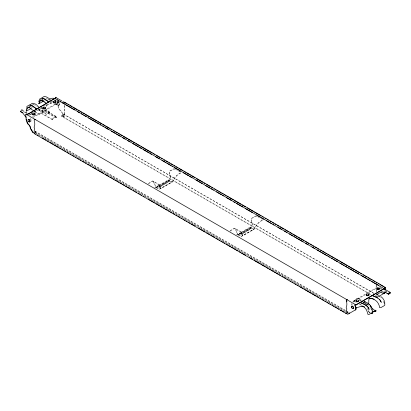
<?xml version="1.0" encoding="UTF-8"?>
<svg xmlns="http://www.w3.org/2000/svg" width="411" height="411" viewBox="0 0 411 411"><rect width="100%" height="100%" fill="white"/><g stroke="black" fill="none" stroke-linecap="round" stroke-linejoin="round"><path stroke-width="0.31" stroke-dasharray="2.06 1.54" d="M31.046 121.286L30.938 118.296M351.482 305.188L351.703 303.421M351.98 305.337L352.109 303.724M380.452 289.015L380.545 287.859M55.464 99.621L55.428 100.87M346.643 313.783L347.706 313.172L346.91 312.473M376.122 291.733L376.63 290.305M31.395 108.211L31.791 106.516M57.525 101.969L57.268 103.017L58.033 104.312L59.061 104.558L59.538 103.351L58.799 102.108L57.525 101.969L58.547 102.216L59.312 103.51L59.061 104.558M57.823 101.866L57.576 102.873L58.311 104.117L59.292 104.353M381.033 289.621L381.28 288.614L380.982 288.717M29.859 107.009L30.301 105.334M157.726 186.702L157.629 187.067L157.613 186.024L168.536 179.715L169.219 180.722L169.085 181.369L160.146 186.532L157.942 186.332M239.551 233.941L239.454 234.306L239.438 233.263L250.361 226.959L251.044 227.961L250.916 228.614L241.971 233.772L239.767 233.571M160.804 188.695L160.28 186.286L169.219 181.123L171.387 181.349L171.937 181.95L172.004 182.227L160.804 188.695L160.542 188.747L160.151 186.625M242.634 235.935L242.105 233.525L251.049 228.362L253.212 228.588L253.767 229.194L253.834 229.466L242.634 235.935L242.367 235.991L241.976 233.869M46.875 104.255L45.667 106.259M168.536 179.715L168.844 180.588L168.7 180.121M250.361 226.959L250.669 227.833L250.53 227.36M376.656 295.997L376.455 296.341M376.856 295.879L376.455 296.572M30.702 117.7L30.548 120.505M354.945 300.087L354.59 301.422L354.857 299.814L358.12 297.929L362.148 300.251M41.865 100.392L42.21 99.364M46.202 106.567L47.568 104.425L46.803 103.721M363.432 302.388L363.663 301.689M29.71 107.564L30.101 106.459M160.151 186.933L169.219 181.431L171.639 181.816M169.219 180.722L160.146 186.224L157.613 186.024M241.976 234.178L251.049 228.67L253.469 229.055M251.044 227.961L241.971 233.469L239.438 233.263M148.474 183.753L152.594 181.21L153.159 181.462L159.987 185.407L158.78 188.048L159.078 189.394L172.805 181.667C174.351 177.968 176.946 174.526 180.912 172.98L180.532 172.132L178.009 170.678M148.474 183.45L152.604 180.897L153.401 181.246L160.275 185.212L159.052 187.889L159.098 188.89L159.494 189.045L172.805 181.359C174.146 177.501 177.208 174.392 180.912 172.671M230.299 230.997L234.419 228.449L234.984 228.706L241.817 232.647L240.61 235.287L240.903 236.638L254.63 228.906C256.176 225.213 258.771 221.77 262.737 220.219L262.737 219.464M230.299 231.141L230.689 230.299L234.434 228.141L235.226 228.485L242.1 232.456L240.877 235.133L240.928 236.13L241.319 236.284L254.63 228.598C255.971 224.745 259.033 221.632 262.737 219.911M34.519 112.362L35.891 110.307L34.596 112.023M42.631 98.907L42.179 99.719L43.299 99.072M33.908 112.146L34.262 111.535M40.386 100.505L41.259 99.077M347.937 312.977L348.127 311.939L346.951 312.119M28.667 107.014L29.412 106.13M384.722 291.353L385.482 290.603M55.213 103.778L57.494 105.504L58.408 105.699L58.994 105.149L58.891 102.159L54.601 100.284M58.408 105.699L59.528 104.841L59.467 102.488M54.663 104.445L58.49 101.317M355.001 300.518L352.51 302.419M35.608 132.753L35.855 131.967L34.807 132.188M347.706 312.941L347.953 312.155L345.733 310.87M373.81 293.269L63.284 113.986L61.66 115.558L61.671 116.308L368.313 293.346M63.284 113.986L61.835 115.573L61.902 116.113L371.323 294.754M375.253 296.059L376.142 295.268M376.466 296.757L377.355 295.966M376.959 296.552L377.853 295.766M35.608 132.984L36.034 131.751L34.858 131.931M47.337 105.124L49.238 103.844L44.701 106.336M29.422 115.172L31.904 113.662M31.837 113.96L29.309 115.111M40.165 99.59L41.095 99.051M31.123 113.313L32.644 112.434M33.147 112.146L34.159 111.561M43.407 106.161L44.974 105.257M32.901 112.732L29.001 114.684M58.131 102.442L33.291 116.786L33.291 117.397L58.131 103.058L58.131 102.442L57.334 101.985L57.334 102.596L58.49 101.928M42.739 109.68L42.867 111.746L46.273 113.857L49.731 111.859L49.731 112.475L46.273 114.469L42.503 111.956L42.21 109.372M34.899 111.253L35.649 112.475L37.514 113.744L39.004 114.345L41.747 113.683L52.613 119.863L52.88 119.709C52.063 118.147 56.959 115.095 56.143 117.823L56.338 116.483L45.734 110.359L44.167 109.994L41.768 110.693L42.045 110.641L40.206 109.901L38.598 108.278M239.567 233.689L250.597 227.319L251.044 228.269M355.669 299.568L358.038 298.299L361.865 300.513M354.852 300.143L352.869 301.289L353.666 301.751L353.666 302.368M356.892 298.967L377.709 286.95M352.869 301.905L355.078 300.631M357.837 299.038L365.564 294.574M367.773 293.3L376.05 288.522M378.891 287.186L379.661 286.744M362.749 302.702L363.74 302.126M377.868 296.927L379.194 296.156M365.662 304.191L366.648 303.621M366.52 304.536L367.506 303.965M32.438 104.903L33.943 104.194M29.762 106.716L30.712 106.29M51.015 99.4L50.014 99.811L48.236 99.436L46.849 98.445L45.169 97.993M42.323 108.175L40.314 108.596M155.358 187.729L168.767 180.08L169.219 181.03M255.853 215.939L251.434 218.323L250.936 219.417L252.159 224.951L251.717 226.918L238.406 234.604L238.015 234.45L235.226 228.485M237.183 234.974L241.817 232.647M42.739 108.566L41.907 107.692L40.412 107.985L39.564 107.708M346.899 312.37L347.953 312.155M44.593 111.7L42.801 112.157L41.311 111.556L39.441 110.282L38.691 109.059M56.143 116.37L52.88 118.255L52.613 119.863M49.7 103.577L51.329 103.176L52.171 102.154L51.226 103.356L49.7 103.577L49.063 103.182M61.902 116.113C65.996 114.833 59.451 110.631 58.655 108.442C58.49 106.572 57.576 104.995 56.04 103.911M41.557 98.784L41.871 98.727M172.004 182.227L171.659 182.022M253.834 229.466L253.484 229.261M41.619 108.016L42.128 107.949L40.011 108.196M153.159 181.462L156.165 187.714L169.892 179.987C171.885 177.788 169.368 174.552 169.394 172.091L169.615 171.382L173.35 169.224L175.492 169.219M234.984 228.706L237.99 234.953L251.717 227.226C253.71 225.028 251.193 221.791 251.224 219.33L251.445 218.626L255.174 216.469L257.317 216.463M50.127 103.002L51.169 102.74L49.89 102.724M37.992 110.004L39.076 109.758L37.755 109.722M174.803 168.695L173.35 168.921L169.604 171.084L169.111 172.173L170.334 177.711L169.892 179.679L156.581 187.359L156.185 187.205L153.401 181.246M154.577 187.426L156.031 187.2L159.776 185.037L160.275 185.212M236.407 234.666L237.861 234.44L241.601 232.282L242.1 232.456M44.861 111.628L56.143 117.823M58.943 105.391L56.358 104.235M386.972 291.414L384.902 290.824M33.538 104.723L35.207 105.17L36.908 106.423M384.937 290.916L387.337 292.062M380.524 297.199L377.837 296.028M378.49 295.858L380.37 296.66M54.55 100.279L58.891 102.159L54.591 100.233M61.671 116.308L62.282 116.416L63.515 115.434L60.777 110.549A4.053 3.314 60 0 1 58.454 106.521A3.504 2.862 60 0 0 57.602 105.052L56.292 103.891M371.092 313.403L368.199 311.62M364.197 302.768L367.917 304.484L369.176 305.604M48.236 99.436L49.921 100.33M50.486 100.628L52.171 101.527M179.021 170.95L180.532 171.824M175.995 169.512L177.506 170.385M257.82 216.756L261.853 219.084M379.661 287.356L382.24 288.846M382.641 289.077L384.187 289.971M57.334 102.596L58.131 103.058M63.335 114.181L373.861 293.464M368.867 293.67L371.087 294.949M49.731 111.859L46.602 110.05L46.202 109.357M49.731 112.475L45.965 109.958M56.055 116.739L45.667 110.739L44.008 110.4L41.855 111.052L40.098 110.261L38.29 108.514M56.41 117.669L46.094 111.715L45.123 111.473L42.533 112.311L41.043 111.705L38.732 109.901M52.88 119.709L42.564 113.749L41.593 113.508L39.271 114.191L37.781 113.59L35.916 112.321L35.166 111.098M361.099 300.795L358.387 299.229L358.315 298.042M363.273 302.049L369.253 305.599M359.209 300.009L360.837 300.95M363.005 302.203L369.407 306.216M359.743 304.089L361.372 305.029M354.59 301.422L357.308 302.989M359.476 304.243L361.105 305.183M156.185 187.205L159.098 188.89M238.015 234.45L240.928 236.13M32.495 116.323L33.291 116.786M156.165 187.714L159.078 189.394M237.99 234.953L240.903 236.638M34.822 131.052L345.353 310.336M345.908 310.654L348.939 312.406M35.048 131.505L345.178 310.552M34.966 132.373L345.394 311.6M36.024 133.267L345.343 311.851M346.858 312.725L347.665 313.192M48.441 99.195L51.123 100.839M51.663 101.168L52.736 101.825M23.941 112.064L24.727 112.614M44.316 99.606L45.755 100.649M32.017 106.583L33.363 107.569M369.957 312.586L368.467 311.466L366.674 308.944M34.149 110.913L35.12 111.761M262.357 219.371L262.737 219.767M369.936 307.063L371.015 308.574M367.604 308.096L368.451 309.534L369.253 313.182M41.907 107.692L42.21 108.257M54.468 99.601L55.295 101.163M368.523 309.951L369.242 313.131M383.566 300.97L384.038 303.118M26.813 117.608L26.885 118.568M376.322 284.874L376.322 287.397M376.122 284.951L376.122 287.459M365.333 303.148L365.333 304.268M64.229 105.319L64.229 108.468L64.707 109.151A1.783 1.033 -60 0 1 64.707 110.133A2.219 1.279 -60 0 0 64.707 112.82L64.64 116.087L62.878 117.007L62.873 116.256L64.491 114.684L62.991 116.714L64.501 116.005L64.558 113.071C63.664 110.477 64.974 107.682 64.029 104.764M55.629 100.248L55.629 101.83M46.273 113.857L46.273 114.469M376.322 291.553A2.219 1.279 -60 0 1 376.8 290.32M40.042 109.151L39.091 110.354L37.571 110.58L36.543 109.927L37.571 110.58L39.199 110.174L40.042 109.151"/><path stroke-width="0.62" d="M355.561 309.868L355.705 308.106L356.532 307.32C358.639 307.69 360.37 306.103 362.394 306.164C365.924 307.407 367.182 311.261 368.02 314.559L369.037 314.472L372.222 312.55C372.972 307.397 369.253 302.537 364.146 301.746M384.629 302.892L384.855 305.003L384.444 305.568L380.976 307.572L379.605 307.654C379.194 302.63 374.924 298.365 369.843 298.448L369.093 299.09L368.79 300.035L368.79 302.83L368.497 303.395L367.86 303.364M356.096 309.56L356.239 307.798M384.141 292.247L384.044 293.423L383.124 293.505L381.459 292.545M384.578 293.115L384.675 291.938M349.247 313.002L348.918 313.639M384.922 289.837L385.451 287.628A0.565 0.324 -60 0 0 385.056 287.397L384.234 288.486L356.06 304.751L355.238 304.608A0.565 0.324 -60 0 0 354.837 305.301L355.371 306.899L355.371 309.529A1.13 0.652 60 0 1 355.14 310.048M38.742 101.707L39.692 99C42.914 96.205 46.34 100.448 48.966 102.056M349.329 313.398L349.448 312.956M26.027 117.382L22.959 113.215L20.55 111.7L21.598 109.783L22.384 109.927L22.615 110.513L23.987 111.304M376.738 294.821L377.093 294.214L381.999 291.676L385.734 292.735L388.385 294.163L389.402 292.262L390.224 292.391L390.45 292.971L389.952 293.469L389.037 292.94M388.385 294.163L388.888 294.086L389.433 292.853L389.952 293.469M346.442 300.22L346.504 300.009A0.637 0.37 -60 0 1 346.643 299.876M26.962 109.47L27.434 108.057L28.806 107.456L29.916 107.754M26.643 107.333L27.028 106.326L29.253 105.041L29.936 105.021L32.043 105.581L36.831 109.054M42.985 100.71L42.61 101.676L39.297 103.587L40.319 100.793L41.403 100.166L43.083 100.618M384.758 289.74L385.189 287.602A0.637 0.37 -60 0 0 384.773 287.828L384.234 288.717L356.06 304.977L355.515 304.721A0.637 0.37 -60 0 0 355.104 304.972C354.929 306.488 356.327 307.685 355.572 309.416A1.13 0.652 60 0 1 355.335 309.93L347.485 314.466M64.018 102.786L64.08 102.678A0.637 0.37 -60 0 1 64.496 102.452L64.558 102.591M376.111 282.974L376.178 282.866A0.637 0.37 -60 0 1 376.286 282.758M55.136 98.419L55.485 97.715A0.637 0.37 -60 0 1 55.896 97.489L55.963 97.628M63.885 103.135L63.535 103.567M375.978 283.323L375.633 283.749M41.845 98.126L42.189 97.556L44.357 96.41L46.541 96.996L49.788 98.897L52.947 98.142L54.108 98.45M29.684 105.129L32.371 103.238L35.387 104.034L37.319 105.442M26.556 110.297L26.145 110.857L26.417 111.088L31.179 108.447M43.448 107.487L42.667 108.232L43.396 108.992L44.902 109.007L45.678 108.263L44.953 107.502M53.831 101.491L53.05 102.236L53.774 102.997L55.285 103.017L56.06 102.272L55.336 101.512M356.522 300.225L355.746 300.97L356.471 301.731L357.976 301.751L358.757 301.006M366.905 294.235L366.129 294.975L366.853 295.74L368.359 295.756L369.14 295.011L368.41 294.25M63.535 103.336L64.357 102.247A0.565 0.324 -60 0 1 64.758 102.478M375.633 283.518L376.455 282.429A0.565 0.324 -60 0 1 376.856 282.66M368.677 298.859L369.52 298.314L371.95 298.391M32.844 111.355L26.766 114.864L54.94 98.368L55.762 97.279A0.565 0.324 -60 0 1 56.163 97.51M33.949 110.718L54.94 98.368L384.234 288.717M379.487 295.987L384.686 292.986A1.13 0.652 60 0 0 384.922 292.468M28.231 119.683L28.996 119.277L30.018 120.207L30.275 121.553L29.505 121.959L28.827 121.337M352.967 308.707L353.732 308.296L353.475 306.955L352.453 306.025L351.688 306.431L351.939 307.772M364.249 301.674L364.999 301.453L365.333 302.034M35.367 119.596L34.545 119.457A0.565 0.324 -60 0 0 34.144 120.151C34.668 122.221 35.284 124.625 34.2 126.763A1.783 1.033 -60 0 0 34.2 127.744A2.219 1.279 -60 0 1 34.2 130.431L34.262 133.626L346.643 313.783M347.465 299.783L346.643 299.645A0.565 0.324 -60 0 0 346.242 300.338C346.761 302.409 347.382 304.808 346.293 306.95A1.783 1.033 -60 0 0 346.293 307.931A2.219 1.279 -60 0 1 346.293 310.618L346.36 313.814M41.963 101.466L42.98 101.383M20.55 111.7L21.048 111.622M34.545 133.37L35.516 134.022M34.262 133.626L34.545 133.596M345.389 312.925L346.643 313.552M42.554 98.399L43.027 98.368M30.44 105.406L30.912 105.38M375.351 311.435L376.101 311.076L375.798 310.187L372.767 311.836L372.309 313.269L371.559 313.624M371.827 313.47L372.572 313.115L372.864 312.165L375.597 310.588L375.906 310.767L375.531 311.564L374.154 311.148M377.288 288.239L378.793 288.255L379.517 289.02L378.742 289.76L377.236 289.745L376.507 288.984M361.582 305.99L364.151 306.657M33.332 132.666L30.861 128.843M33.532 133.015L32.736 132.553L30.27 128.16A4.053 3.314 60 0 0 27.948 124.137A3.504 2.862 60 0 1 27.095 122.663L26.314 120.202A1.13 0.652 60 0 1 26.078 119.416L26.078 116.786L25.549 115.188A0.565 0.324 -60 0 1 25.944 114.494L26.463 114.428L356.06 304.977M385.277 292.437L386.273 292.673M43.53 98.661L45.934 99.96M30.923 105.535L31.894 105.797M372.484 298.597L374.092 299.223M376.635 294.363L378.957 295.35M377.853 298.047L372.772 295.874M371.898 295.303C375.623 296.727 379.769 298.247 381.316 302.316L379.718 299.629M359.764 302.306C363.447 303.76 367.691 305.183 369.155 309.298C367.819 305.548 364.023 304.176 360.637 302.871M364.125 302.106L364.644 302.326M384.424 289.097L390.224 292.391M64.558 102.19L385.4 287.428M56.435 97.797L61.809 100.901M62.883 101.522L63.957 102.144M65.051 102.776L66.716 103.736M67.825 104.379L68.94 105.021M70.05 105.658L71.714 106.624M72.824 107.261L76.713 109.506M77.823 110.148L79.487 111.109M80.597 111.751L81.712 112.393M82.822 113.035L84.486 113.996M85.596 114.638L89.485 116.883M90.595 117.52L96.703 121.05M97.813 121.692L101.702 123.937M102.812 124.574L104.476 125.54M105.591 126.177L109.475 128.422M110.59 129.064L111.7 129.706M113.364 130.667L114.474 131.309M115.583 131.952L117.253 132.912M118.363 133.554L119.473 134.197M120.582 134.834L122.247 135.8M123.362 136.437L127.246 138.682M128.36 139.324L132.244 141.569M133.354 142.211L135.024 143.172M136.133 143.814L140.017 146.059M141.132 146.696L152.24 153.113M153.349 153.75L154.459 154.392M156.123 155.353L160.013 157.598M161.122 158.24L162.232 158.882M163.897 159.843L165.011 160.485M166.121 161.127L167.786 162.088M168.895 162.73L170.01 163.373M171.12 164.01L172.784 164.975M173.894 165.618L175.004 166.255M176.119 166.897L177.783 167.858M178.893 168.5L182.782 170.745M183.892 171.387L185.556 172.348M186.666 172.99L190.555 175.235M191.665 175.877L194.999 177.799M196.664 178.759L202.772 182.289M203.882 182.931L204.991 183.568M206.661 184.534L210.545 186.774M211.66 187.416L212.77 188.058M214.434 189.019L215.544 189.661M216.654 190.303L218.323 191.264M219.433 191.906L220.543 192.548M221.652 193.191L223.317 194.151M224.432 194.793L225.541 195.43M226.651 196.073L228.316 197.033M229.43 197.676L233.314 199.921M234.424 200.563L241.087 204.411M242.202 205.053L245.531 206.974M247.201 207.935L253.31 211.465M254.419 212.107L261.083 215.95M262.192 216.592L263.302 217.234M264.967 218.195L266.081 218.837M267.191 219.479L268.301 220.121M269.965 221.082L271.08 221.724M272.19 222.366L273.854 223.327M274.964 223.969L276.074 224.606M277.189 225.249L278.853 226.209M279.963 226.851L283.852 229.097M284.962 229.739L288.851 231.984M289.961 232.626L291.625 233.587M292.735 234.229L296.624 236.469M297.734 237.111L303.842 240.641M304.952 241.283L308.841 243.523M309.951 244.165L311.615 245.126M312.73 245.768L313.84 246.41M314.949 247.052L316.614 248.013M317.724 248.655L318.838 249.297M320.503 250.258L321.613 250.9M322.722 251.542L324.387 252.503M325.502 253.145L326.611 253.782M327.721 254.424L329.386 255.39M330.501 256.027L334.384 258.272M335.494 258.915L339.383 261.16M340.493 261.802L347.156 265.65M348.266 266.287L354.38 269.816M355.489 270.459L359.373 272.704M360.488 273.341L361.598 273.983M363.262 274.944L364.372 275.586M365.482 276.228L367.151 277.189M368.261 277.831L369.371 278.473M370.481 279.115L372.15 280.076M373.26 280.718L374.924 281.679M378.202 283.569L379.276 284.191M380.35 284.813L383.576 286.673M57.088 99.842L58.27 100.525M59.939 101.486L61.049 102.128M62.159 102.771L64.65 104.204M65.76 104.846L66.87 105.488M67.157 105.653L69.644 107.091M69.932 107.256L73.266 109.182M73.533 109.336L74.643 109.978M77.15 111.422L78.26 112.064M78.532 112.224L79.642 112.861M81.306 113.826L82.421 114.464M83.531 115.106L86.038 116.554M88.529 117.993L91.031 119.442M91.304 119.596L94.638 121.517M94.92 121.682L96.03 122.324M96.302 122.483L98.81 123.927M99.919 124.569L101.029 125.211M102.693 126.172L103.803 126.814M104.918 127.456L107.41 128.895M107.692 129.059L108.802 129.696M111.294 131.14L112.409 131.777M112.691 131.941L115.183 133.38M116.292 134.022L117.402 134.664M117.69 134.829L120.182 136.267M122.684 137.716L123.798 138.353M124.071 138.512L125.18 139.154M127.682 140.598L128.792 141.24M129.064 141.399L130.179 142.036M132.681 143.485L133.791 144.127M134.063 144.282L136.57 145.73M136.842 145.884L137.952 146.527M139.062 147.169L141.564 148.612M143.234 149.573L145.17 150.693M145.453 150.858L146.563 151.5M146.835 151.659L149.342 153.103M150.452 153.745L151.561 154.387M155.45 156.627L157.942 158.071M158.225 158.23L159.334 158.872M161.831 160.316L162.941 160.953M163.224 161.117L165.72 162.556M166.83 163.198L167.94 163.84M168.222 164.004L170.714 165.443M171.829 166.085L172.939 166.727M174.603 167.688L175.713 168.33M175.995 168.489L179.324 170.416M179.602 170.575L180.712 171.212M183.214 172.661L184.323 173.298M184.601 173.457L187.103 174.901M187.375 175.06L188.485 175.703M189.599 176.345L192.096 177.788M195.985 180.033L197.095 180.676M197.372 180.835L200.707 182.756M200.984 182.916L202.094 183.558M205.146 185.32L208.48 187.246M208.757 187.406L209.867 188.048M210.977 188.69L213.479 190.129M216.53 191.896L218.472 193.016M218.755 193.175L221.252 194.619M222.361 195.261L223.471 195.903M226.528 197.665L229.857 199.587M230.134 199.751L231.249 200.393M233.746 201.832L234.856 202.474M236.52 203.435L237.635 204.077M237.912 204.236L239.854 205.361M240.132 205.521L242.629 206.964M245.131 208.408L247.628 209.846M247.905 210.011L251.239 211.932M251.517 212.091L252.626 212.734M256.51 214.979L257.625 215.621M257.903 215.78L259.012 216.422M259.29 216.582L260.399 217.224M261.509 217.861L264.011 219.31M266.508 220.748L269.01 222.192M269.282 222.351L271.784 223.795M272.899 224.437L274.009 225.079M277.893 227.324L280.389 228.763M280.672 228.927L281.782 229.569M284.278 231.008L285.388 231.65M285.671 231.809L286.78 232.451M289.277 233.895L290.387 234.532M290.669 234.696L293.161 236.135M294.271 236.777L295.386 237.419M295.663 237.584L298.16 239.022M298.443 239.187L301.777 241.108M302.049 241.267L303.159 241.909M305.661 243.353L306.77 243.995M307.043 244.155L308.158 244.792M312.041 247.037L314.549 248.485M317.04 249.924L319.542 251.368M319.815 251.527L323.149 253.448M323.431 253.613L324.541 254.255M324.813 254.409L327.32 255.858M328.43 256.5L329.54 257.142M331.204 258.103L332.319 258.745M333.429 259.382L335.921 260.826M336.203 260.985L337.313 261.627M339.81 263.066L340.919 263.708M341.202 263.872L343.694 265.311M344.803 265.953L345.918 266.595M346.201 266.76L348.692 268.198M349.802 268.84L350.912 269.477M351.2 269.642L352.309 270.284M352.581 270.443L353.691 271.08M353.974 271.245L357.308 273.171M357.575 273.325L358.69 273.967M361.192 275.416L362.307 276.058M362.574 276.213L365.081 277.661M365.353 277.815L366.463 278.458M367.573 279.1L370.08 280.543M371.744 281.509L373.681 282.624M373.969 282.789L375.079 283.431M375.346 283.585L378.68 285.511M387.516 293.295L388.888 294.086M362.733 306.123L364.362 307.063M21.506 111.884L22.877 112.676M37.18 134.983L38.29 135.625M42.179 137.87L46.068 140.115M47.178 140.757L48.287 141.394M49.952 142.36L53.286 144.282M54.396 144.924L58.285 147.169M59.395 147.811L61.059 148.772M62.169 149.414L63.279 150.051M64.393 150.693L66.058 151.654M67.168 152.296L68.832 153.262M69.947 153.899L71.057 154.541M72.166 155.183L73.831 156.144M74.941 156.786L76.056 157.428M77.165 158.071L78.83 159.031M79.94 159.674L81.049 160.311M82.719 161.276L83.829 161.919M84.938 162.556L86.048 163.198M87.718 164.159L88.827 164.801M89.937 165.443L91.047 166.085M92.711 167.046L96.6 169.291M97.71 169.933L103.819 173.457M105.488 174.418L108.817 176.345M109.927 176.987L111.597 177.948M112.706 178.59L113.816 179.227M114.926 179.869L116.59 180.835M117.705 181.472L118.815 182.114M119.925 182.756L121.589 183.717M122.699 184.359L124.369 185.32M125.478 185.962L126.588 186.604M127.698 187.246L129.367 188.207M130.477 188.849L131.587 189.492M133.251 190.452L134.361 191.094M135.476 191.732L136.586 192.374M138.25 193.334L139.36 193.977M140.47 194.619L141.584 195.261M143.249 196.222L144.359 196.864M148.248 199.109L154.356 202.633M156.021 203.594L159.355 205.521M160.465 206.163L162.129 207.123M163.239 207.766L164.349 208.408M165.463 209.045L167.128 210.011M168.238 210.648L169.347 211.29M170.457 211.932L172.127 212.893M173.237 213.535L174.901 214.496M176.011 215.138L177.126 215.78M178.235 216.422L179.9 217.383M181.01 218.025L182.119 218.667M183.234 219.304L184.899 220.27M186.008 220.907L187.118 221.55M188.788 222.51L189.897 223.152M191.007 223.795L194.896 226.04M198.78 228.285L204.889 231.809M206.558 232.77L209.887 234.696M210.997 235.339L214.886 237.584M215.996 238.221L217.66 239.187M218.775 239.824L219.885 240.466M220.995 241.108L222.659 242.069M223.769 242.711L224.884 243.353M226.548 244.314L227.658 244.956M228.768 245.598L230.437 246.559M231.547 247.201L232.657 247.843M233.767 248.48L235.431 249.446M236.546 250.083L237.656 250.725M239.32 251.691L240.43 252.328M241.54 252.971L245.429 255.216M249.318 257.461L252.647 259.382M254.317 260.348L260.425 263.872M261.535 264.514L265.419 266.76M266.534 267.397L268.198 268.362M269.308 269L270.417 269.642M271.527 270.284L273.197 271.245M274.307 271.887L275.416 272.529M276.526 273.171L278.196 274.132M279.305 274.774L280.415 275.416M282.08 276.377L283.189 277.019M284.304 277.656L285.969 278.622M287.078 279.264L288.188 279.901M289.858 280.867L290.967 281.504M292.077 282.146L293.187 282.789M294.851 283.749L295.966 284.391M297.076 285.034L298.186 285.676M299.85 286.637L303.184 288.558M304.849 289.524L310.957 293.048M312.067 293.69L315.956 295.935M317.066 296.578L318.731 297.538M319.845 298.18L320.955 298.818M322.065 299.46L323.729 300.42M324.839 301.063L325.954 301.705M327.064 302.347L328.728 303.308M329.838 303.95L330.947 304.592M332.617 305.553L333.727 306.195M334.837 306.837L336.501 307.798M337.616 308.44L338.726 309.077M340.39 310.043L341.5 310.68M342.61 311.322L343.724 311.964M346.982 299.794L346.92 299.758A0.637 0.37 -60 0 0 346.807 299.778M46.412 100.31L48.734 101.995M36.6 108.992L32.377 105.925M43.509 100.931L44.367 101.563M374.267 309.986L372.34 308.538L370.794 306.365M368.713 304.042L369.494 304.633M26.191 112.588L27.244 113.451M37.437 105.951L38.716 107.004M381.043 296.716L382.785 298.258L383.895 300.153M46.356 103.793L42.564 100.685L40.812 100.217L39.672 100.875L38.788 103.803L38.778 103.392M33.425 110.79L29.957 107.97L28.215 107.502L26.828 108.139L26.417 111.088M45.595 102.616L46.397 103.351M25.266 112.146L26.268 113.066M364.382 301.34L364.798 301.725M34.57 113.498L35.3 114.258L34.519 115.003L33.014 114.988L32.284 114.222M346.468 300.975L346.971 301.782M35.022 119.796L34.822 119.57A0.637 0.37 -60 0 0 34.714 119.591M26.89 120.742L26.515 120.084A1.13 0.652 60 0 1 26.278 119.298M27.439 122.925L30.065 126.239L30.563 128.33M370.188 305.558L370.758 306.596M371.714 309.154L371.97 310.161M27.039 121.117L27.367 122.735M384.357 300.544L384.84 303.164M372.212 312.139L372.222 312.55M34.411 119.822A0.637 0.37 -60 0 1 34.545 119.688M25.811 114.859A0.637 0.37 -60 0 1 26.114 114.628M384.722 292.586A1.13 0.652 60 0 1 384.485 293.1M33.096 113.205L32.346 113.919L33.044 114.648L34.488 114.664L35.238 113.95L34.539 113.22L33.096 113.205M43.479 107.209L42.729 107.923L43.427 108.653L44.871 108.668L45.616 107.954L44.922 107.225L43.479 107.209M53.862 101.214L53.111 101.928L53.81 102.658L55.254 102.678L55.999 101.964L55.305 101.234L53.862 101.214M356.553 299.953L355.808 300.662L356.501 301.397L357.945 301.412L358.695 300.698L357.996 299.968L356.553 299.953M366.936 293.957L366.191 294.672L366.884 295.401L368.328 295.417L369.078 294.702L368.379 293.973L366.936 293.957M377.319 287.962L376.568 288.676L377.267 289.406L378.711 289.421L379.456 288.712L378.762 287.977L377.319 287.962M28.739 119.488L28.005 119.878L28.251 121.163L29.227 122.057L29.967 121.666L29.72 120.382L28.739 119.488M352.201 306.231L351.462 306.627L351.708 307.911L352.689 308.805L353.424 308.414L353.177 307.125L352.201 306.231"/></g></svg>
